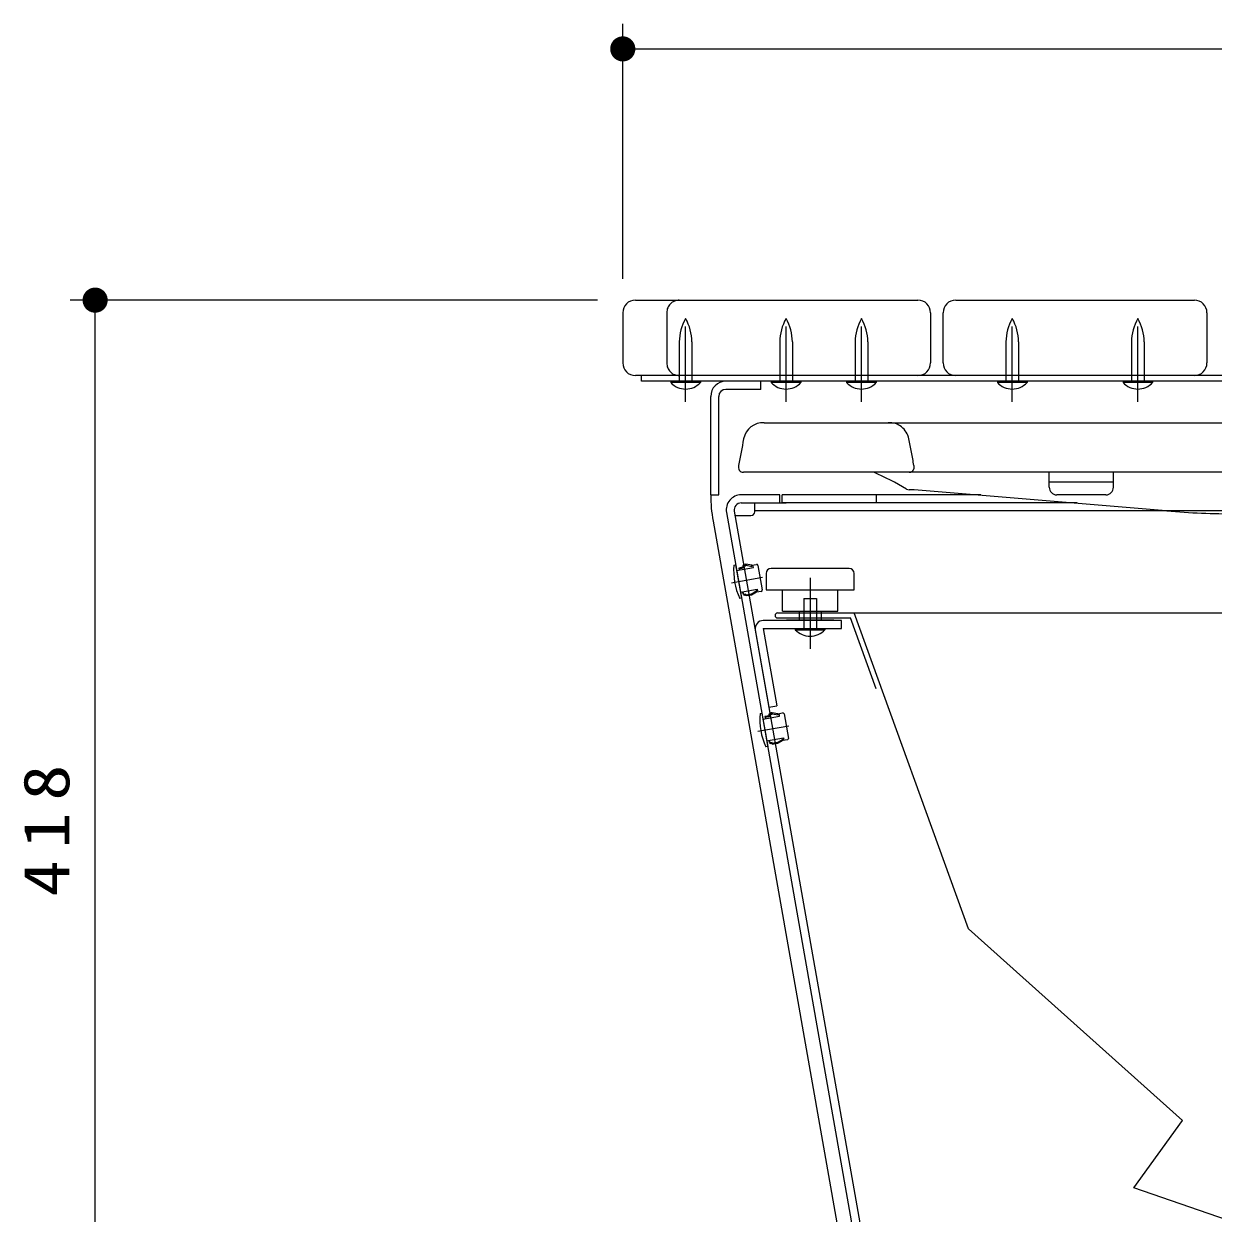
# Model space of a CAD drawing. Units: millimetres on the paper, scale 1:10. Extents: x -385 to 0, y 0 to 267.
# Drawn here: x -280.37 to -233.03, y 99.41 to 146.76 of the extents above; entities that cross this region are included whole.
import ezdxf

# ---------------------------------------------------------------- set-up
doc = ezdxf.new("R2010")
doc.units = ezdxf.units.MM
doc.linetypes.add('USER1', pattern=[4.5, 2.5, -2])
doc.linetypes.add('USER2', pattern=[6, 3, -1, 1, -1])
doc.layers.add('LY_1', color=7, linetype='Continuous', lineweight=13)
doc.styles.add('ＭＳ ゴシック', font='')
doc.styles.get('ＭＳ ゴシック').set_extended_font_data('MS Gothic')

# ---------------------------------------------------------------- blocks, each defined once
blk = doc.blocks.new('filled_dot')
at = {"color": 0, "linetype": 'Continuous', "lineweight": -2, "const_width": 1.25}
blk.add_lwpolyline([(-0.625, 0, 1), (0.625, 0, 1)], format="xyb", close=True, dxfattribs=at)

msp = doc.modelspace()

# ---------------------------------------------------------------- linework, layer by layer
at = {"layer": 'LY_1'}
for p, q in [((-256.53, 136.607), (-256.53, 146.757)), ((-256.53, 145.757), (-198.53, 145.757)), ((-257.53, 135.757), (-278.53, 135.757)), ((-277.53, 94.007), (-277.53, 135.757)), ((-250.899, 130.88), (-222.8, 130.88)), ((-215.978, 128.907), (-251.73, 128.907)), ((-239.558, 128.502), (-239.558, 128.907)), ((-237, 128.507), (-237, 128.907)), ((-237, 128.507), (-239.558, 128.507)), ((-239.558, 128.307), (-239.558, 128.502)), ((-237, 128.307), (-237, 128.507)), ((-244.93, 128.207), (-245.13, 128.207)), ((-235.055, 127.385), (-244.93, 128.207)), ((-237.3, 128.007), (-239.258, 128.007)), ((-252.11, 125.213), (-252.039, 125.225)), ((-252.039, 125.225), (-251.805, 123.896)), ((-251.998, 124.991), (-251.328, 125.11)), ((-251.747, 125.125), (-251.915, 125.095)), ((-251.915, 125.095), (-251.899, 125.009)), ((-251.74, 125.083), (-251.907, 125.054)), ((-251.67, 125.204), (-251.758, 125.189)), ((-251.758, 125.189), (-251.74, 125.083)), ((-251.663, 125.163), (-251.751, 125.147)), ((-251.626, 125.245), (-251.676, 125.237)), ((-251.676, 125.237), (-251.663, 125.163)), ((-251.619, 125.206), (-251.669, 125.197)), ((-251.626, 125.245), (-251.619, 125.206)), ((-251.396, 125.207), (-251.626, 125.245)), ((-251.619, 125.206), (-251.388, 125.159)), ((-251.396, 125.207), (-251.209, 125.24)), ((-251.388, 125.159), (-251.396, 125.207)), ((-251.338, 125.168), (-251.388, 125.159)), ((-251.328, 125.11), (-251.338, 125.168)), ((-251.151, 125.199), (-250.979, 124.224)), ((-251.846, 124.13), (-251.176, 124.248)), ((-251.732, 124.061), (-251.747, 124.147)), ((-251.72, 124.106), (-251.74, 124.102)), ((-251.713, 124.064), (-251.732, 124.061)), ((-251.701, 124), (-251.72, 124.106)), ((-251.63, 124.056), (-251.709, 124.042)), ((-251.617, 123.982), (-251.63, 124.056)), ((-251.417, 124.058), (-251.624, 124.021)), ((-251.417, 124.058), (-251.215, 124.181)), ((-251.41, 124.018), (-251.417, 124.058)), ((-251.207, 124.133), (-251.41, 124.018)), ((-251.166, 124.19), (-251.215, 124.181)), ((-251.215, 124.181), (-251.207, 124.133)), ((-251.02, 124.166), (-251.207, 124.133)), ((-251.176, 124.248), (-251.166, 124.19)), ((-251.805, 123.896), (-251.876, 123.883)), ((-251.622, 124.014), (-251.701, 124)), ((-251.41, 124.018), (-251.617, 123.982)), ((-251.068, 119.304), (-250.997, 119.317)), ((-250.997, 119.317), (-250.763, 117.987)), ((-250.584, 119.337), (-250.634, 119.328)), ((-250.634, 119.328), (-250.621, 119.254)), ((-250.584, 119.337), (-250.578, 119.297)), ((-250.354, 119.298), (-250.584, 119.337)), ((-250.354, 119.298), (-250.167, 119.331)), ((-250.956, 119.083), (-250.286, 119.201)), ((-250.705, 119.216), (-250.873, 119.186)), ((-250.873, 119.186), (-250.858, 119.1)), ((-250.698, 119.174), (-250.865, 119.145)), ((-250.628, 119.295), (-250.717, 119.28)), ((-250.717, 119.28), (-250.698, 119.174)), ((-250.621, 119.254), (-250.709, 119.238)), ((-250.578, 119.297), (-250.627, 119.289)), ((-250.578, 119.297), (-250.346, 119.25)), ((-250.346, 119.25), (-250.354, 119.298)), ((-250.297, 119.259), (-250.346, 119.25)), ((-250.286, 119.201), (-250.297, 119.259)), ((-250.109, 119.29), (-249.937, 118.315)), ((-250.763, 117.987), (-250.834, 117.975)), ((-250.804, 118.221), (-250.134, 118.339)), ((-250.69, 118.152), (-250.706, 118.238)), ((-250.678, 118.197), (-250.698, 118.193)), ((-250.671, 118.156), (-250.69, 118.152)), ((-250.659, 118.092), (-250.678, 118.197)), ((-250.588, 118.147), (-250.667, 118.133)), ((-250.581, 118.105), (-250.659, 118.092)), ((-250.575, 118.073), (-250.588, 118.147)), ((-250.375, 118.149), (-250.582, 118.112)), ((-250.368, 118.109), (-250.575, 118.073)), ((-250.375, 118.149), (-250.173, 118.272)), ((-250.368, 118.109), (-250.375, 118.149)), ((-250.165, 118.224), (-250.368, 118.109)), ((-250.124, 118.281), (-250.173, 118.272)), ((-250.173, 118.272), (-250.165, 118.224)), ((-249.978, 118.257), (-250.165, 118.224)), ((-250.134, 118.339), (-250.124, 118.281))]:
    msp.add_line(p, q, dxfattribs=at)
at = {"layer": 'LY_1', "color": 40, "lineweight": 25}
for p, q in [((-256.03, 135.757), (-244.78, 135.757)), ((-243.28, 135.757), (-233.78, 135.757)), ((-256.53, 135.257), (-256.53, 133.257)), ((-244.28, 135.257), (-244.28, 133.257)), ((-243.78, 133.257), (-243.78, 135.257)), ((-233.28, 135.257), (-233.28, 133.257)), ((-244.78, 132.757), (-256.03, 132.757)), ((-233.78, 132.757), (-243.28, 132.757))]:
    msp.add_line(p, q, dxfattribs=at)
at = {"layer": 'LY_1', "color": 40, "linetype": 'USER1'}
msp.add_line((-254.78, 135.257), (-254.78, 133.257), dxfattribs=at)
at = {"layer": 'LY_1', "linetype": 'USER2'}
for p, q in [((-254.03, 131.704), (-254.03, 135.347)), ((-250.03, 131.704), (-250.03, 135.347)), ((-247.03, 131.704), (-247.03, 135.347)), ((-241.03, 131.704), (-241.03, 135.347)), ((-236.03, 131.704), (-236.03, 135.347)), ((-249.073, 124.71), (-249.073, 121.885))]:
    msp.add_line(p, q, dxfattribs=at)
at = {"layer": 'LY_1', "lineweight": 25}
for p, q in [((-254.28, 134.093), (-254.28, 132.527)), ((-253.78, 134.093), (-253.78, 132.527)), ((-250.28, 134.093), (-250.28, 132.527)), ((-249.78, 134.093), (-249.78, 132.527)), ((-247.28, 134.093), (-247.28, 132.527)), ((-246.78, 134.093), (-246.78, 132.527)), ((-241.28, 134.093), (-241.28, 132.527)), ((-240.78, 134.093), (-240.78, 132.527)), ((-236.28, 134.093), (-236.28, 132.527)), ((-235.78, 134.093), (-235.78, 132.527)), ((-253.44, 132.527), (-254.62, 132.527)), ((-254.62, 132.527), (-254.62, 132.477)), ((-253.44, 132.477), (-254.62, 132.477)), ((-253.44, 132.527), (-253.44, 132.477)), ((-249.44, 132.527), (-250.62, 132.527)), ((-250.62, 132.527), (-250.62, 132.477)), ((-249.44, 132.477), (-250.62, 132.477)), ((-249.44, 132.527), (-249.44, 132.477)), ((-246.44, 132.527), (-247.62, 132.527)), ((-247.62, 132.527), (-247.62, 132.477)), ((-246.44, 132.477), (-247.62, 132.477)), ((-246.44, 132.527), (-246.44, 132.477)), ((-240.44, 132.527), (-241.62, 132.527)), ((-241.62, 132.527), (-241.62, 132.477)), ((-240.44, 132.477), (-241.62, 132.477)), ((-240.44, 132.527), (-240.44, 132.477)), ((-235.44, 132.527), (-236.62, 132.527)), ((-236.62, 132.527), (-236.62, 132.477)), ((-235.44, 132.477), (-236.62, 132.477)), ((-235.44, 132.527), (-235.44, 132.477)), ((-247.523, 125.082), (-250.623, 125.082)), ((-250.823, 124.882), (-250.823, 124.232)), ((-247.323, 124.232), (-247.323, 124.882)), ((-250.823, 124.232), (-247.323, 124.232)), ((-250.173, 123.382), (-250.173, 124.232)), ((-247.973, 123.382), (-247.973, 124.232)), ((-250.173, 123.382), (-247.973, 123.382)), ((-250.013, 123.382), (-248.133, 123.382)), ((-249.513, 123.382), (-249.513, 123.032)), ((-248.633, 123.382), (-248.633, 123.032)), ((-250.013, 123.032), (-248.133, 123.032)), ((-249.663, 122.687), (-248.483, 122.687)), ((-249.663, 122.687), (-249.663, 122.637)), ((-249.663, 122.637), (-248.483, 122.637)), ((-248.483, 122.687), (-248.483, 122.637))]:
    msp.add_line(p, q, dxfattribs=at)
at = {"layer": 'LY_1', "color": 5, "lineweight": 25}
for p, q in [((-199.28, 132.757), (-255.78, 132.757)), ((-255.78, 132.527), (-255.78, 132.757)), ((-227.53, 132.527), (-255.78, 132.527)), ((-251.03, 132.207), (-252.43, 132.207)), ((-251.03, 132.207), (-251.03, 132.527)), ((-253.03, 128.007), (-253.03, 131.927)), ((-252.71, 128.007), (-252.71, 131.927)), ((-253.03, 128.007), (-252.71, 128.007)), ((-252.939, 126.966), (-247.507, 96.16))]:
    msp.add_line(p, q, dxfattribs=at)
at = {"layer": 'LY_1', "color": 5, "linetype": 'USER1'}
msp.add_line((-254.03, 132.527), (-254.03, 132.757), dxfattribs=at)
at = {"layer": 'LY_1', "color": 3, "lineweight": 25}
for p, q in [((-250.28, 128.007), (-251.815, 128.007)), ((-250.28, 127.687), (-250.28, 128.007)), ((-252.091, 127.363), (-246.307, 94.559)), ((-251.815, 127.687), (-250.03, 127.687)), ((-251.28, 127.337), (-251.28, 127.687)), ((-228.03, 127.367), (-251.28, 127.367)), ((-252.406, 127.308), (-246.622, 94.503)), ((-252.06, 127.187), (-251.43, 127.187)), ((-251.257, 122.632), (-250.715, 119.561)), ((-247.823, 123.007), (-250.942, 123.007)), ((-250.942, 122.687), (-247.823, 122.687)), ((-250.942, 122.687), (-250.4, 119.616)), ((-247.823, 122.687), (-247.823, 123.007)), ((-250.715, 119.561), (-250.4, 119.616))]:
    msp.add_line(p, q, dxfattribs=at)
at = {"layer": 'LY_1', "color": 4, "lineweight": 25}
for p, q in [((-242.28, 128.007), (-250.18, 128.007)), ((-250.18, 127.687), (-250.18, 128.007)), ((-246.43, 127.687), (-246.43, 128.007)), ((-238.44, 127.687), (-250.18, 127.687))]:
    msp.add_line(p, q, dxfattribs=at)
at = {"layer": 'LY_1', "color": 2, "linetype": 'USER2', "lineweight": 25}
for p, q in [((-252.198, 124.512), (-250.969, 124.729)), ((-251.156, 118.603), (-249.927, 118.82))]:
    msp.add_line(p, q, dxfattribs=at)
at = {"layer": 'LY_1', "linetype": 'USER1'}
for p, q in [((-249.323, 123.887), (-249.323, 122.687)), ((-249.323, 123.887), (-248.823, 123.887)), ((-248.823, 123.887), (-248.823, 122.687))]:
    msp.add_line(p, q, dxfattribs=at)
at = {"layer": 'LY_1', "color": 32, "lineweight": 25}
for p, q in [((-250.367, 123.307), (-204.693, 123.307)), ((-250.367, 123.107), (-247.467, 123.107)), ((-246.444, 120.287), (-247.467, 123.107)), ((-242.766, 110.73), (-247.326, 123.307))]:
    msp.add_line(p, q, dxfattribs=at)
msp.add_lwpolyline([(-234.262, 94.007), (-231.725, 98.892), (-236.186, 100.429), (-234.253, 103.105), (-242.766, 110.73)], dxfattribs=at)
at = {"layer": 'LY_1', "color": 40, "lineweight": 25}
for centre, start, end in [((-256.03, 135.257), 90, 180), ((-244.78, 135.257), 0, 90), ((-243.28, 135.257), 90, 180), ((-233.78, 135.257), 0, 90), ((-256.03, 133.257), 180, 270), ((-244.78, 133.257), 270, 0), ((-243.28, 133.257), 180, 270), ((-233.78, 133.257), 270, 0)]:
    msp.add_arc(centre, 0.5, start, end, dxfattribs=at)
at = {"layer": 'LY_1', "color": 40, "linetype": 'USER1'}
for centre, start, end in [((-254.28, 135.257), 90, 180), ((-254.28, 133.257), 180, 270)]:
    msp.add_arc(centre, 0.5, start, end, dxfattribs=at)
at = {"layer": 'LY_1', "lineweight": 25}
for centre, radius, start, end in [((-252.409, 134.093), 1.871, 150.0371, 180), ((-255.65, 134.093), 1.871, 0, 29.9629), ((-248.409, 134.093), 1.871, 150.0371, 180), ((-251.65, 134.093), 1.871, 0, 29.9629), ((-245.409, 134.093), 1.871, 150.0371, 180), ((-248.65, 134.093), 1.871, 0, 29.9629), ((-239.409, 134.093), 1.871, 150.0371, 180), ((-242.65, 134.093), 1.871, 0, 29.9629), ((-234.409, 134.093), 1.871, 150.0371, 180), ((-237.65, 134.093), 1.871, 0, 29.9629), ((-254.03, 133.017), 0.799, 222.4359, 317.5641), ((-250.03, 133.017), 0.799, 222.4359, 317.5641), ((-247.03, 133.017), 0.799, 222.4359, 317.5641), ((-241.03, 133.017), 0.799, 222.4359, 317.5641), ((-236.03, 133.017), 0.799, 222.4359, 317.5641), ((-250.623, 124.882), 0.2, 90, 180), ((-247.523, 124.882), 0.2, 0, 90), ((-249.073, 123.177), 0.799, 222.4359, 317.5641)]:
    msp.add_arc(centre, radius, start, end, dxfattribs=at)
at = {"layer": 'LY_1', "color": 5, "lineweight": 25}
for centre, radius, start, end in [((-252.43, 131.927), 0.6, 90, 180), ((-252.43, 131.927), 0.28, 90, 180), ((-247.03, 128.007), 6, 180, 190)]:
    msp.add_arc(centre, radius, start, end, dxfattribs=at)
at = {"layer": 'LY_1'}
for centre, radius, start, end in [((-250.934, 130.081), 0.8, 87.4792, 168.7302), ((-202.683, 120.466), 50, 168.7302, 169.9676), ((-251.73, 129.107), 0.2, 160.0148, 270), ((-251.354, 117.915), 12, 59.3242, 66.358), ((-239.258, 128.307), 0.3, 180, 270), ((-237.3, 128.307), 0.3, 270, 0), ((-245.13, 128.407), 0.2, 239.3242, 270), ((-232.282, 157.256), 30, 264.6961, 270), ((-249.488, 124.99), 2.631, 175.1372, 204.8628), ((-251.2, 125.191), 0.05, 10, 100), ((-251.028, 124.216), 0.05, 280, 10), ((-248.446, 119.081), 2.631, 175.1372, 204.8628), ((-250.158, 119.282), 0.05, 10, 100), ((-249.987, 118.307), 0.05, 280, 10)]:
    msp.add_arc(centre, radius, start, end, dxfattribs=at)
at = {"layer": 'LY_1', "linetype": 'USER1'}
for centre, radius, start, end in [((-245.926, 130.081), 0.8, 11.2698, 92.5208), ((-294.178, 120.466), 50, 10.0324, 11.2698), ((-245.13, 129.107), 0.2, 270, 19.9852)]:
    msp.add_arc(centre, radius, start, end, dxfattribs=at)
at = {"layer": 'LY_1', "color": 3, "lineweight": 25}
for centre, radius, start, end in [((-251.815, 127.407), 0.6, 90, 190), ((-251.815, 127.407), 0.28, 90, 190), ((-251.43, 127.337), 0.15, 270, 0), ((-250.942, 122.687), 0.32, 90, 190)]:
    msp.add_arc(centre, radius, start, end, dxfattribs=at)
at = {"layer": 'LY_1', "color": 32, "lineweight": 25}
msp.add_arc((-250.367, 123.207), 0.1, 90, 270, dxfattribs=at)

# ---------------------------------------------------------------- block references
at = {"layer": 'LY_1', "xscale": 0.4, "yscale": 0.4}
msp.add_blockref('filled_dot', (-256.53, 145.757), dxfattribs=at)
at = {"layer": 'LY_1', "xscale": 0.4, "yscale": 0.4, "rotation": 270}
msp.add_blockref('filled_dot', (-277.53, 135.757), dxfattribs=at)

# ---------------------------------------------------------------- texts
at = {"layer": 'LY_1', "insert": (-278.53, 114.882), "char_height": 1.833, "attachment_point": 8, "rotation": 90, "style": 'ＭＳ ゴシック'}
msp.add_mtext('\\T1.33;\\W1.15;418', dxfattribs=at)

doc.saveas('drawing.dxf')
